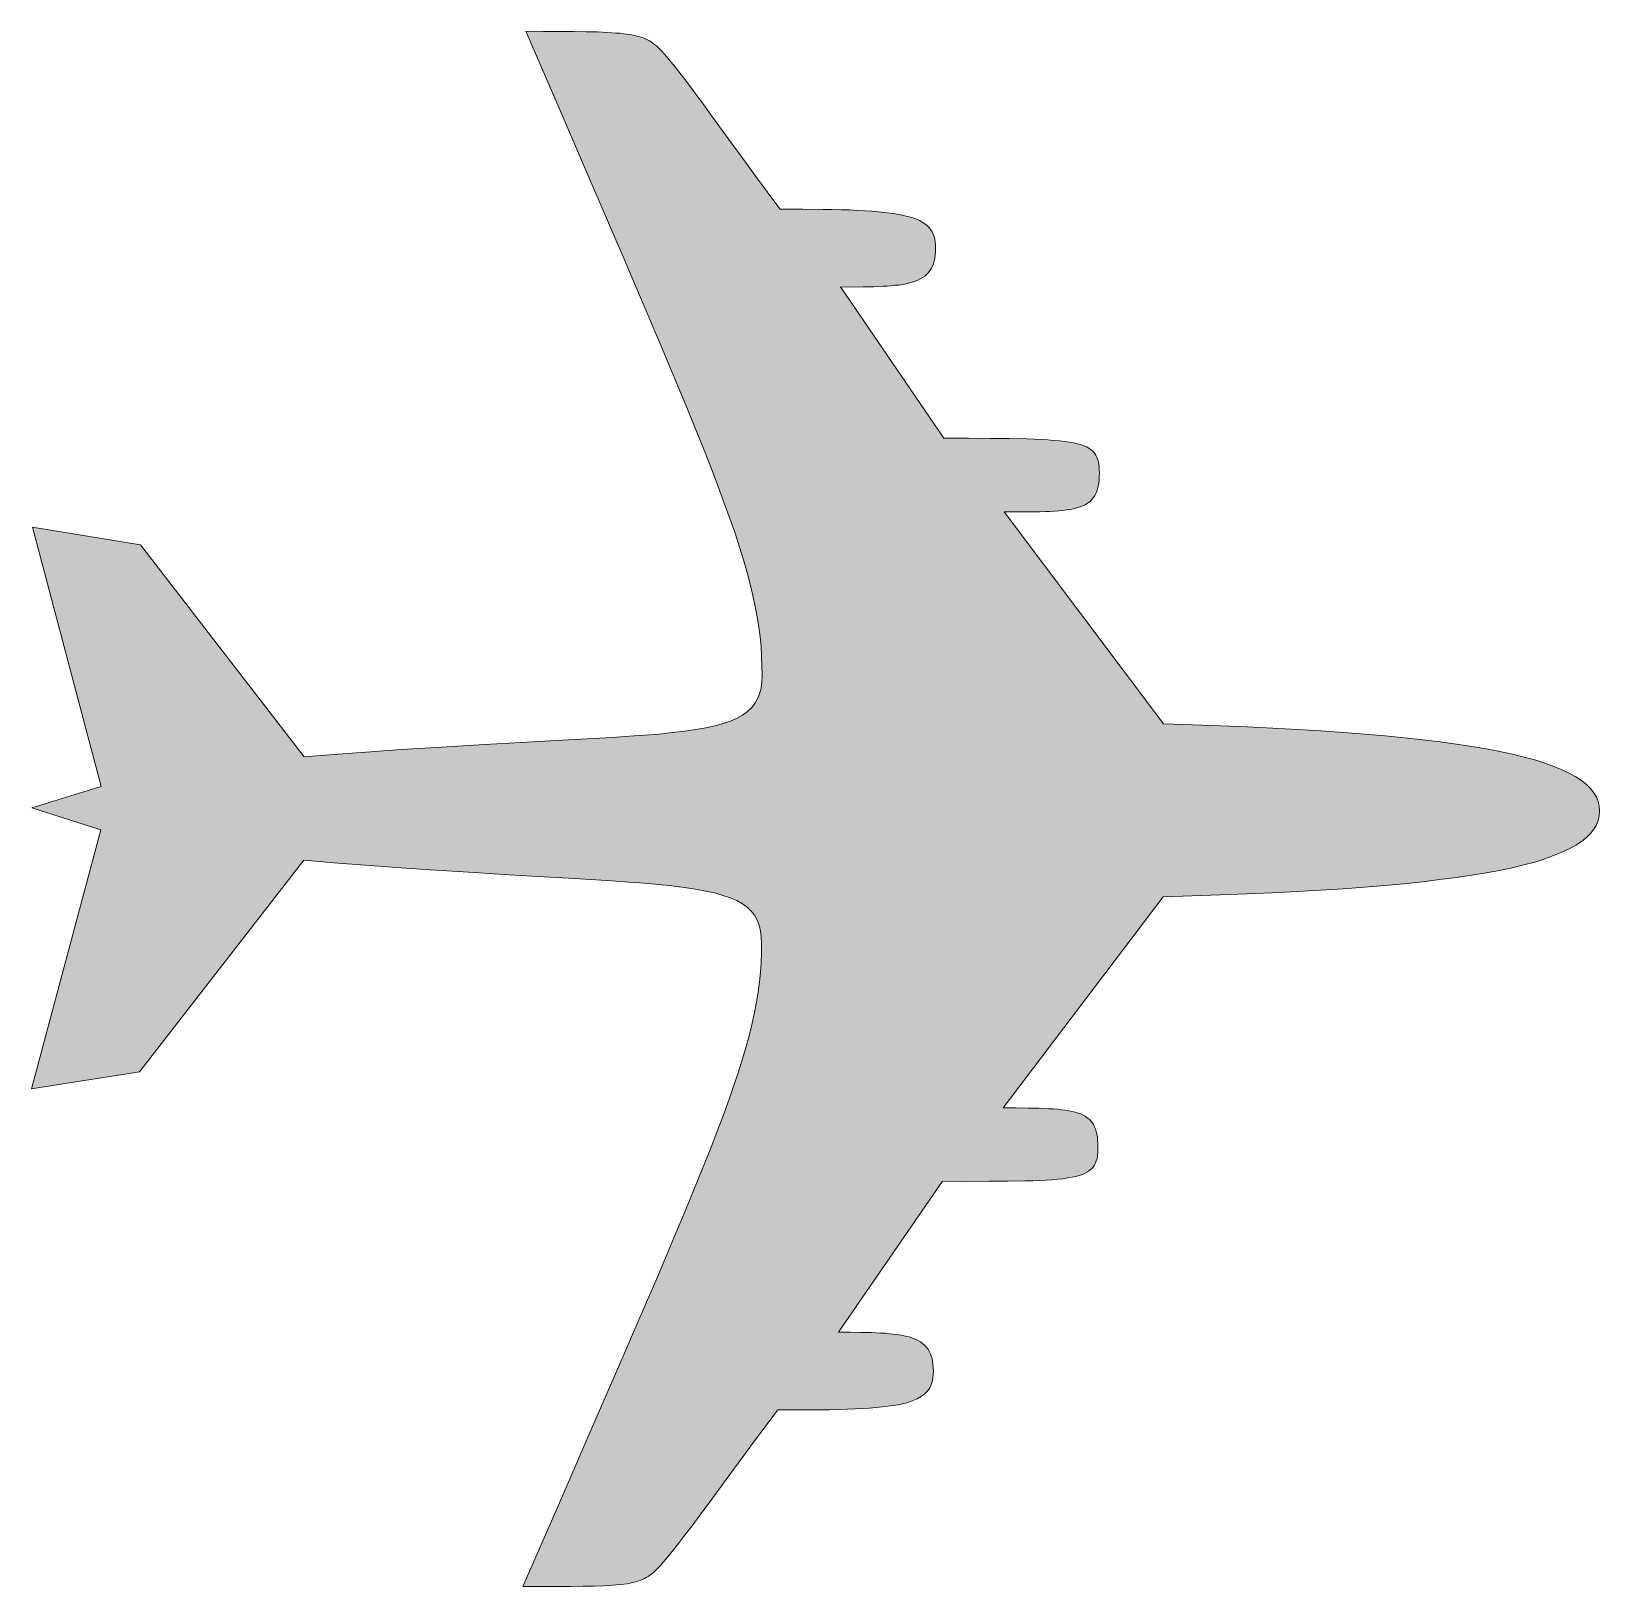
# Model space of a CAD drawing. Header units: inches. Extents: x 0 to 102, y 0 to 101.
import ezdxf

# ---------------------------------------------------------------- set-up
doc = ezdxf.new("R2010")
doc.units = ezdxf.units.IN
doc.header["$MEASUREMENT"] = 0
doc.layers.add('Layer 1', color=7, linetype='Continuous')

msp = doc.modelspace()

# ---------------------------------------------------------------- hatches: boundary and pattern name
at = {"layer": 'Layer 1', "true_color": 0xf6921e}
h = msp.add_hatch(color=30, dxfattribs=at)
h.dxf.hatch_style = 2
h.paths.add_polyline_path([(101.5, 50.84), (101.39, 51.13), (101.23, 51.41), (101.01, 51.68), (100.75, 51.94), (100.43, 52.2), (100.06, 52.44), (99.64, 52.67), (99.17, 52.9), (98.63, 53.12), (98.05, 53.33), (97.41, 53.54), (96.71, 53.73), (95.95, 53.91), (95.14, 54.09), (94.26, 54.25), (93.32, 54.41), (92.33, 54.57), (91.27, 54.71), (90.15, 54.85), (88.95, 54.98), (87.7, 55.1), (86.38, 55.21), (85, 55.32), (83.54, 55.42), (82.02, 55.51), (80.43, 55.6), (78.76, 55.68), (77.03, 55.75), (75.23, 55.82), (73.35, 55.88), (63.03, 69.61), (63.88, 69.6), (64.66, 69.61), (65.02, 69.62), (65.36, 69.62), (65.69, 69.63), (66, 69.64), (66.29, 69.66), (66.56, 69.68), (66.82, 69.7), (67.06, 69.73), (67.29, 69.77), (67.51, 69.81), (67.7, 69.86), (67.89, 69.91), (68.06, 69.98), (68.22, 70.05), (68.36, 70.12), (68.49, 70.21), (68.61, 70.31), (68.71, 70.41), (68.81, 70.53), (68.89, 70.66), (68.96, 70.79), (69.03, 70.95), (69.08, 71.11), (69.12, 71.28), (69.15, 71.47), (69.17, 71.67), (69.18, 71.89), (69.19, 72.11), (69.18, 72.32), (69.18, 72.51), (69.16, 72.69), (69.13, 72.85), (69.08, 73.01), (69.02, 73.16), (68.96, 73.29), (68.87, 73.41), (68.78, 73.52), (68.66, 73.63), (68.52, 73.72), (68.37, 73.81), (68.19, 73.89), (67.98, 73.96), (67.76, 74.02), (67.52, 74.08), (67.24, 74.12), (66.93, 74.17), (66.6, 74.21), (66.24, 74.24), (65.85, 74.27), (65.42, 74.29), (64.96, 74.31), (64.47, 74.33), (63.37, 74.35), (62.12, 74.36), (60.71, 74.37), (59.12, 74.37), (52.42, 84.18), (53.18, 84.17), (53.89, 84.18), (54.55, 84.19), (55.16, 84.22), (55.44, 84.23), (55.71, 84.25), (55.97, 84.28), (56.22, 84.3), (56.45, 84.34), (56.67, 84.38), (56.88, 84.43), (57.07, 84.48), (57.26, 84.55), (57.43, 84.62), (57.59, 84.69), (57.74, 84.78), (57.88, 84.88), (58, 84.98), (58.11, 85.1), (58.21, 85.23), (58.3, 85.37), (58.37, 85.52), (58.44, 85.68), (58.49, 85.85), (58.53, 86.04), (58.56, 86.24), (58.58, 86.46), (58.58, 86.68), (58.58, 86.89), (58.56, 87.08), (58.53, 87.26), (58.48, 87.43), (58.43, 87.6), (58.35, 87.75), (58.26, 87.89), (58.16, 88.02), (58.03, 88.15), (57.89, 88.26), (57.72, 88.37), (57.54, 88.47), (57.34, 88.56), (57.12, 88.64), (56.87, 88.72), (56.59, 88.79), (56.3, 88.85), (55.99, 88.9), (55.64, 88.96), (55.27, 89), (54.88, 89.04), (54.45, 89.08), (53.99, 89.1), (53.52, 89.13), (53, 89.16), (52.46, 89.17), (51.88, 89.19), (51.28, 89.2), (49.97, 89.21), (48.52, 89.22), (47.98, 89.92), (47.44, 90.65), (46.88, 91.41), (46.32, 92.18), (45.18, 93.73), (44.09, 95.24), (43.56, 95.97), (43.05, 96.65), (42.57, 97.3), (42.12, 97.89), (41.7, 98.42), (41.32, 98.89), (41.15, 99.1), (40.99, 99.28), (40.84, 99.45), (40.7, 99.59), (40.6, 99.69), (40.49, 99.79), (40.38, 99.88), (40.27, 99.96), (40.16, 100.04), (40.04, 100.11), (39.92, 100.18), (39.78, 100.24), (39.64, 100.3), (39.49, 100.35), (39.33, 100.39), (39.17, 100.44), (38.98, 100.48), (38.79, 100.52), (38.58, 100.55), (38.36, 100.57), (38.13, 100.6), (37.87, 100.62), (37.6, 100.64), (37.31, 100.66), (36.67, 100.69), (35.94, 100.7), (35.12, 100.71), (34.2, 100.72), (33.18, 100.72), (32.03, 100.73), (34.32, 95.44), (36.37, 90.69), (38.2, 86.43), (39.83, 82.63), (40.57, 80.89), (41.26, 79.25), (41.91, 77.7), (42.51, 76.25), (43.07, 74.88), (43.58, 73.6), (44.06, 72.39), (44.49, 71.26), (44.89, 70.18), (45.26, 69.18), (45.59, 68.23), (45.88, 67.33), (46.14, 66.49), (46.37, 65.68), (46.57, 64.92), (46.75, 64.19), (46.9, 63.48), (47.03, 62.81), (47.13, 62.15), (47.21, 61.51), (47.27, 60.88), (47.31, 60.26), (47.33, 59.63), (47.34, 59.01), (47.32, 58.58), (47.27, 58.19), (47.18, 57.82), (47.05, 57.49), (46.88, 57.19), (46.66, 56.92), (46.39, 56.67), (46.08, 56.45), (45.72, 56.25), (45.3, 56.06), (44.82, 55.91), (44.29, 55.75), (43.7, 55.63), (43.04, 55.51), (42.32, 55.4), (41.52, 55.31), (40.67, 55.22), (39.72, 55.15), (38.72, 55.08), (37.63, 55), (35.21, 54.86), (32.46, 54.71), (30.95, 54.63), (29.35, 54.54), (27.64, 54.44), (25.85, 54.33), (23.96, 54.21), (21.97, 54.07), (19.87, 53.92), (17.67, 53.75), (7.07, 67.48), (0.07, 68.61), (4.52, 51.82), (0.04, 50.43), (4.51, 49.02), (0, 32.24), (7, 33.35), (17.66, 47.04), (19.86, 46.86), (21.95, 46.7), (23.95, 46.55), (25.84, 46.42), (27.63, 46.31), (29.33, 46.2), (30.93, 46.11), (32.44, 46.02), (35.19, 45.86), (37.61, 45.71), (38.7, 45.63), (39.71, 45.55), (40.65, 45.47), (41.5, 45.38), (42.29, 45.28), (43.02, 45.18), (43.68, 45.05), (44.27, 44.93), (44.8, 44.77), (45.28, 44.61), (45.7, 44.43), (46.06, 44.22), (46.37, 44), (46.63, 43.75), (46.85, 43.48), (47.02, 43.17), (47.15, 42.84), (47.24, 42.48), (47.28, 42.09), (47.3, 41.66), (47.3, 41.04), (47.27, 40.41), (47.23, 39.79), (47.17, 39.16), (47.08, 38.52), (46.98, 37.86), (46.85, 37.19), (46.7, 36.49), (46.52, 35.76), (46.31, 34.99), (46.08, 34.19), (45.81, 33.35), (45.51, 32.45), (45.18, 31.5), (44.81, 30.5), (44.41, 29.43), (43.97, 28.29), (43.49, 27.08), (42.97, 25.8), (42.41, 24.43), (41.8, 22.99), (41.14, 21.44), (40.45, 19.8), (39.7, 18.07), (38.06, 14.27), (36.21, 10.02), (34.14, 5.28), (31.83, 0), (32.98, 0), (34, 0), (34.92, 0), (35.74, 0.02), (36.47, 0.03), (37.11, 0.05), (37.4, 0.07), (37.67, 0.09), (37.93, 0.11), (38.16, 0.13), (38.38, 0.16), (38.59, 0.19), (38.79, 0.23), (38.97, 0.26), (39.13, 0.31), (39.29, 0.35), (39.45, 0.4), (39.59, 0.46), (39.72, 0.52), (39.84, 0.59), (39.96, 0.66), (40.07, 0.74), (40.19, 0.82), (40.3, 0.91), (40.4, 1), (40.51, 1.1), (40.65, 1.25), (40.8, 1.41), (40.96, 1.6), (41.13, 1.8), (41.51, 2.27), (41.93, 2.8), (42.38, 3.39), (42.87, 4.03), (43.38, 4.72), (43.91, 5.43), (45.01, 6.94), (46.15, 8.49), (46.72, 9.26), (47.28, 10.01), (47.83, 10.74), (48.36, 11.44), (49.81, 11.44), (51.13, 11.45), (51.73, 11.46), (52.3, 11.48), (52.85, 11.49), (53.36, 11.51), (53.84, 11.53), (54.3, 11.56), (54.72, 11.6), (55.11, 11.64), (55.48, 11.68), (55.83, 11.73), (56.15, 11.78), (56.44, 11.84), (56.72, 11.91), (56.96, 11.99), (57.18, 12.07), (57.39, 12.16), (57.57, 12.26), (57.74, 12.37), (57.88, 12.48), (58, 12.6), (58.11, 12.74), (58.2, 12.88), (58.28, 13.03), (58.34, 13.19), (58.38, 13.36), (58.41, 13.54), (58.43, 13.74), (58.44, 13.94), (58.43, 14.17), (58.41, 14.39), (58.39, 14.58), (58.35, 14.77), (58.3, 14.94), (58.23, 15.11), (58.16, 15.26), (58.07, 15.39), (57.97, 15.52), (57.86, 15.64), (57.74, 15.74), (57.61, 15.85), (57.45, 15.94), (57.29, 16.01), (57.12, 16.08), (56.94, 16.15), (56.74, 16.2), (56.53, 16.25), (56.32, 16.29), (56.08, 16.33), (55.83, 16.36), (55.58, 16.38), (55.31, 16.41), (55.02, 16.42), (54.41, 16.45), (53.76, 16.46), (53.05, 16.47), (52.29, 16.47), (59.02, 26.25), (60.62, 26.24), (62.03, 26.25), (63.28, 26.26), (64.37, 26.28), (64.87, 26.29), (65.33, 26.31), (65.75, 26.33), (66.14, 26.35), (66.51, 26.39), (66.84, 26.42), (67.14, 26.47), (67.42, 26.51), (67.67, 26.57), (67.89, 26.63), (68.09, 26.7), (68.27, 26.78), (68.43, 26.86), (68.56, 26.96), (68.68, 27.06), (68.78, 27.17), (68.87, 27.29), (68.93, 27.43), (68.99, 27.57), (69.04, 27.73), (69.07, 27.9), (69.09, 28.08), (69.09, 28.27), (69.1, 28.47), (69.1, 28.7), (69.08, 28.91), (69.06, 29.11), (69.03, 29.3), (68.99, 29.47), (68.94, 29.64), (68.88, 29.78), (68.81, 29.92), (68.73, 30.05), (68.63, 30.17), (68.53, 30.28), (68.41, 30.37), (68.28, 30.46), (68.14, 30.54), (67.98, 30.61), (67.81, 30.67), (67.63, 30.73), (67.43, 30.78), (67.21, 30.82), (66.99, 30.86), (66.74, 30.89), (66.48, 30.92), (66.21, 30.94), (65.92, 30.95), (65.61, 30.96), (65.28, 30.98), (64.94, 30.98), (64.58, 30.99), (63.81, 31), (62.95, 31), (73.33, 44.68), (75.21, 44.74), (77.01, 44.8), (78.74, 44.87), (80.41, 44.94), (82, 45.02), (83.52, 45.1), (84.98, 45.2), (86.36, 45.3), (87.68, 45.41), (88.93, 45.52), (90.13, 45.65), (91.25, 45.79), (92.31, 45.92), (93.31, 46.07), (94.25, 46.23), (95.12, 46.39), (95.94, 46.56), (96.7, 46.75), (97.4, 46.93), (98.04, 47.14), (98.62, 47.35), (99.16, 47.56), (99.63, 47.78), (100.05, 48.02), (100.42, 48.26), (100.74, 48.52), (101.01, 48.77), (101.22, 49.05), (101.39, 49.33), (101.5, 49.62), (101.57, 49.92), (101.6, 50.23), (101.57, 50.54)])

# ---------------------------------------------------------------- linework, layer by layer
at = {"layer": 'Layer 1', "lineweight": 0}
msp.add_lwpolyline([(101.5, 50.84), (101.39, 51.13), (101.23, 51.41), (101.01, 51.68), (100.75, 51.94), (100.43, 52.2), (100.06, 52.44), (99.64, 52.67), (99.17, 52.9), (98.63, 53.12), (98.05, 53.33), (97.41, 53.54), (96.71, 53.73), (95.95, 53.91), (95.14, 54.09), (94.26, 54.25), (93.32, 54.41), (92.33, 54.57), (91.27, 54.71), (90.15, 54.85), (88.95, 54.98), (87.7, 55.1), (86.38, 55.21), (85, 55.32), (83.54, 55.42), (82.02, 55.51), (80.43, 55.6), (78.76, 55.68), (77.03, 55.75), (75.23, 55.82), (73.35, 55.88), (63.03, 69.61), (63.88, 69.6), (64.66, 69.61), (65.02, 69.62), (65.36, 69.62), (65.69, 69.63), (66, 69.64), (66.29, 69.66), (66.56, 69.68), (66.82, 69.7), (67.06, 69.73), (67.29, 69.77), (67.51, 69.81), (67.7, 69.86), (67.89, 69.91), (68.06, 69.98), (68.22, 70.05), (68.36, 70.12), (68.49, 70.21), (68.61, 70.31), (68.71, 70.41), (68.81, 70.53), (68.89, 70.66), (68.96, 70.79), (69.03, 70.95), (69.08, 71.11), (69.12, 71.28), (69.15, 71.47), (69.17, 71.67), (69.18, 71.89), (69.19, 72.11), (69.18, 72.32), (69.18, 72.51), (69.16, 72.69), (69.13, 72.85), (69.08, 73.01), (69.02, 73.16), (68.96, 73.29), (68.87, 73.41), (68.78, 73.52), (68.66, 73.63), (68.52, 73.72), (68.37, 73.81), (68.19, 73.89), (67.98, 73.96), (67.76, 74.02), (67.52, 74.08), (67.24, 74.12), (66.93, 74.17), (66.6, 74.21), (66.24, 74.24), (65.85, 74.27), (65.42, 74.29), (64.96, 74.31), (64.47, 74.33), (63.37, 74.35), (62.12, 74.36), (60.71, 74.37), (59.12, 74.37), (52.42, 84.18), (53.18, 84.17), (53.89, 84.18), (54.55, 84.19), (55.16, 84.22), (55.44, 84.23), (55.71, 84.25), (55.97, 84.28), (56.22, 84.3), (56.45, 84.34), (56.67, 84.38), (56.88, 84.43), (57.07, 84.48), (57.26, 84.55), (57.43, 84.62), (57.59, 84.69), (57.74, 84.78), (57.88, 84.88), (58, 84.98), (58.11, 85.1), (58.21, 85.23), (58.3, 85.37), (58.37, 85.52), (58.44, 85.68), (58.49, 85.85), (58.53, 86.04), (58.56, 86.24), (58.58, 86.46), (58.58, 86.68), (58.58, 86.89), (58.56, 87.08), (58.53, 87.26), (58.48, 87.43), (58.43, 87.6), (58.35, 87.75), (58.26, 87.89), (58.16, 88.02), (58.03, 88.15), (57.89, 88.26), (57.72, 88.37), (57.54, 88.47), (57.34, 88.56), (57.12, 88.64), (56.87, 88.72), (56.59, 88.79), (56.3, 88.85), (55.99, 88.9), (55.64, 88.96), (55.27, 89), (54.88, 89.04), (54.45, 89.08), (53.99, 89.1), (53.52, 89.13), (53, 89.16), (52.46, 89.17), (51.88, 89.19), (51.28, 89.2), (49.97, 89.21), (48.52, 89.22), (47.98, 89.92), (47.44, 90.65), (46.88, 91.41), (46.32, 92.18), (45.18, 93.73), (44.09, 95.24), (43.56, 95.97), (43.05, 96.65), (42.57, 97.3), (42.12, 97.89), (41.7, 98.42), (41.32, 98.89), (41.15, 99.1), (40.99, 99.28), (40.84, 99.45), (40.7, 99.59), (40.6, 99.69), (40.49, 99.79), (40.38, 99.88), (40.27, 99.96), (40.16, 100.04), (40.04, 100.11), (39.92, 100.18), (39.78, 100.24), (39.64, 100.3), (39.49, 100.35), (39.33, 100.39), (39.17, 100.44), (38.98, 100.48), (38.79, 100.52), (38.58, 100.55), (38.36, 100.57), (38.13, 100.6), (37.87, 100.62), (37.6, 100.64), (37.31, 100.66), (36.67, 100.69), (35.94, 100.7), (35.12, 100.71), (34.2, 100.72), (33.18, 100.72), (32.03, 100.73), (34.32, 95.44), (36.37, 90.69), (38.2, 86.43), (39.83, 82.63), (40.57, 80.89), (41.26, 79.25), (41.91, 77.7), (42.51, 76.25), (43.07, 74.88), (43.58, 73.6), (44.06, 72.39), (44.49, 71.26), (44.89, 70.18), (45.26, 69.18), (45.59, 68.23), (45.88, 67.33), (46.14, 66.49), (46.37, 65.68), (46.57, 64.92), (46.75, 64.19), (46.9, 63.48), (47.03, 62.81), (47.13, 62.15), (47.21, 61.51), (47.27, 60.88), (47.31, 60.26), (47.33, 59.63), (47.34, 59.01), (47.32, 58.58), (47.27, 58.19), (47.18, 57.82), (47.05, 57.49), (46.88, 57.19), (46.66, 56.92), (46.39, 56.67), (46.08, 56.45), (45.72, 56.25), (45.3, 56.06), (44.82, 55.91), (44.29, 55.75), (43.7, 55.63), (43.04, 55.51), (42.32, 55.4), (41.52, 55.31), (40.67, 55.22), (39.72, 55.15), (38.72, 55.08), (37.63, 55), (35.21, 54.86), (32.46, 54.71), (30.95, 54.63), (29.35, 54.54), (27.64, 54.44), (25.85, 54.33), (23.96, 54.21), (21.97, 54.07), (19.87, 53.92), (17.67, 53.75), (7.07, 67.48), (0.07, 68.61), (4.52, 51.82), (0.04, 50.43), (4.51, 49.02), (0, 32.24), (7, 33.35), (17.66, 47.04), (19.86, 46.86), (21.95, 46.7), (23.95, 46.55), (25.84, 46.42), (27.63, 46.31), (29.33, 46.2), (30.93, 46.11), (32.44, 46.02), (35.19, 45.86), (37.61, 45.71), (38.7, 45.63), (39.71, 45.55), (40.65, 45.47), (41.5, 45.38), (42.29, 45.28), (43.02, 45.18), (43.68, 45.05), (44.27, 44.93), (44.8, 44.77), (45.28, 44.61), (45.7, 44.43), (46.06, 44.22), (46.37, 44), (46.63, 43.75), (46.85, 43.48), (47.02, 43.17), (47.15, 42.84), (47.24, 42.48), (47.28, 42.09), (47.3, 41.66), (47.3, 41.04), (47.27, 40.41), (47.23, 39.79), (47.17, 39.16), (47.08, 38.52), (46.98, 37.86), (46.85, 37.19), (46.7, 36.49), (46.52, 35.76), (46.31, 34.99), (46.08, 34.19), (45.81, 33.35), (45.51, 32.45), (45.18, 31.5), (44.81, 30.5), (44.41, 29.43), (43.97, 28.29), (43.49, 27.08), (42.97, 25.8), (42.41, 24.43), (41.8, 22.99), (41.14, 21.44), (40.45, 19.8), (39.7, 18.07), (38.06, 14.27), (36.21, 10.02), (34.14, 5.28), (31.83, 0), (32.98, 0), (34, 0), (34.92, 0), (35.74, 0.02), (36.47, 0.03), (37.11, 0.05), (37.4, 0.07), (37.67, 0.09), (37.93, 0.11), (38.16, 0.13), (38.38, 0.16), (38.59, 0.19), (38.79, 0.23), (38.97, 0.26), (39.13, 0.31), (39.29, 0.35), (39.45, 0.4), (39.59, 0.46), (39.72, 0.52), (39.84, 0.59), (39.96, 0.66), (40.07, 0.74), (40.19, 0.82), (40.3, 0.91), (40.4, 1), (40.51, 1.1), (40.65, 1.25), (40.8, 1.41), (40.96, 1.6), (41.13, 1.8), (41.51, 2.27), (41.93, 2.8), (42.38, 3.39), (42.87, 4.03), (43.38, 4.72), (43.91, 5.43), (45.01, 6.94), (46.15, 8.49), (46.72, 9.26), (47.28, 10.01), (47.83, 10.74), (48.36, 11.44), (49.81, 11.44), (51.13, 11.45), (51.73, 11.46), (52.3, 11.48), (52.85, 11.49), (53.36, 11.51), (53.84, 11.53), (54.3, 11.56), (54.72, 11.6), (55.11, 11.64), (55.48, 11.68), (55.83, 11.73), (56.15, 11.78), (56.44, 11.84), (56.72, 11.91), (56.96, 11.99), (57.18, 12.07), (57.39, 12.16), (57.57, 12.26), (57.74, 12.37), (57.88, 12.48), (58, 12.6), (58.11, 12.74), (58.2, 12.88), (58.28, 13.03), (58.34, 13.19), (58.38, 13.36), (58.41, 13.54), (58.43, 13.74), (58.44, 13.94), (58.43, 14.17), (58.41, 14.39), (58.39, 14.58), (58.35, 14.77), (58.3, 14.94), (58.23, 15.11), (58.16, 15.26), (58.07, 15.39), (57.97, 15.52), (57.86, 15.64), (57.74, 15.74), (57.61, 15.85), (57.45, 15.94), (57.29, 16.01), (57.12, 16.08), (56.94, 16.15), (56.74, 16.2), (56.53, 16.25), (56.32, 16.29), (56.08, 16.33), (55.83, 16.36), (55.58, 16.38), (55.31, 16.41), (55.02, 16.42), (54.41, 16.45), (53.76, 16.46), (53.05, 16.47), (52.29, 16.47), (59.02, 26.25), (60.62, 26.24), (62.03, 26.25), (63.28, 26.26), (64.37, 26.28), (64.87, 26.29), (65.33, 26.31), (65.75, 26.33), (66.14, 26.35), (66.51, 26.39), (66.84, 26.42), (67.14, 26.47), (67.42, 26.51), (67.67, 26.57), (67.89, 26.63), (68.09, 26.7), (68.27, 26.78), (68.43, 26.86), (68.56, 26.96), (68.68, 27.06), (68.78, 27.17), (68.87, 27.29), (68.93, 27.43), (68.99, 27.57), (69.04, 27.73), (69.07, 27.9), (69.09, 28.08), (69.09, 28.27), (69.1, 28.47), (69.1, 28.7), (69.08, 28.91), (69.06, 29.11), (69.03, 29.3), (68.99, 29.47), (68.94, 29.64), (68.88, 29.78), (68.81, 29.92), (68.73, 30.05), (68.63, 30.17), (68.53, 30.28), (68.41, 30.37), (68.28, 30.46), (68.14, 30.54), (67.98, 30.61), (67.81, 30.67), (67.63, 30.73), (67.43, 30.78), (67.21, 30.82), (66.99, 30.86), (66.74, 30.89), (66.48, 30.92), (66.21, 30.94), (65.92, 30.95), (65.61, 30.96), (65.28, 30.98), (64.94, 30.98), (64.58, 30.99), (63.81, 31), (62.95, 31), (73.33, 44.68), (75.21, 44.74), (77.01, 44.8), (78.74, 44.87), (80.41, 44.94), (82, 45.02), (83.52, 45.1), (84.98, 45.2), (86.36, 45.3), (87.68, 45.41), (88.93, 45.52), (90.13, 45.65), (91.25, 45.79), (92.31, 45.92), (93.31, 46.07), (94.25, 46.23), (95.12, 46.39), (95.94, 46.56), (96.7, 46.75), (97.4, 46.93), (98.04, 47.14), (98.62, 47.35), (99.16, 47.56), (99.63, 47.78), (100.05, 48.02), (100.42, 48.26), (100.74, 48.52), (101.01, 48.77), (101.22, 49.05), (101.39, 49.33), (101.5, 49.62), (101.57, 49.92), (101.6, 50.23), (101.57, 50.54), (101.5, 50.84)], dxfattribs=at)

doc.saveas('drawing.dxf')
